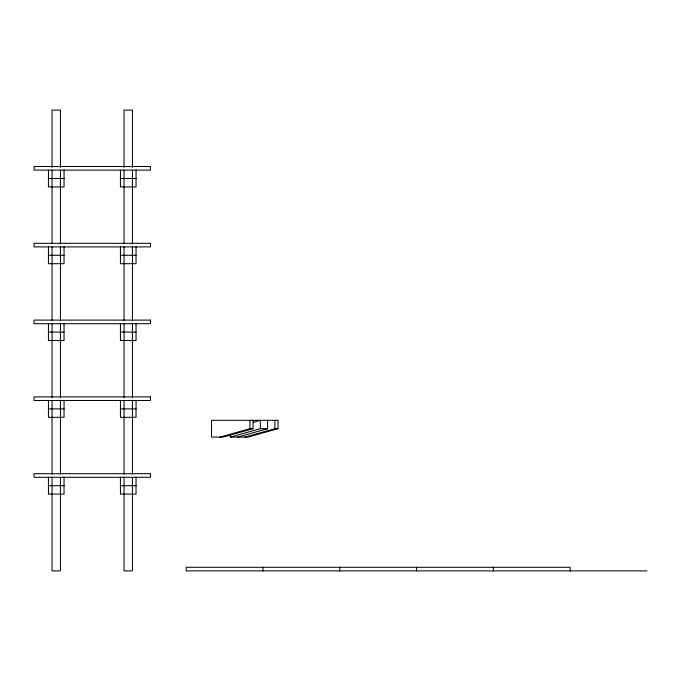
<?xml version="1.0" encoding="UTF-8"?>
<svg xmlns="http://www.w3.org/2000/svg" width="681" height="681" viewBox="0 0 681 681"><rect width="100%" height="100%" fill="white"/><g stroke="black" fill="none" stroke-linecap="round" stroke-linejoin="round"><path stroke-width="1.02" d="M253.332 422.254L260.329 420.296L260.329 428.698L230.331 437.1L230.331 434.997M219.937 437.1L249.936 428.698L253.051 428.698L253.051 420.296M253.051 428.698L223.053 437.1L211.536 437.1L211.536 420.296L277.993 420.296L277.993 428.698L247.995 437.1L230.331 437.1M237.601 437.1L267.599 428.698L267.599 420.296M244.879 437.1L274.877 428.698L277.993 428.698M48.453 178.507L64.048 178.507M120.443 178.507L136.047 178.507M48.453 255.307L64.048 255.307M120.443 255.307L136.047 255.307M48.453 332.098L64.048 332.098M120.443 332.098L136.047 332.098M48.453 408.898L64.048 408.898M120.443 408.898L136.047 408.898M260.329 428.698L267.599 428.698M48.453 485.698L64.048 485.698M120.443 485.698L136.047 485.698M646.95 570.891L186.168 570.891L186.168 567.29L570.15 567.29L570.15 570.891M493.359 567.29L493.359 570.891M416.559 567.29L416.559 570.891M339.759 567.29L339.759 570.891M274.877 420.296L274.877 428.698M262.968 567.29L262.968 570.891M249.936 420.296L249.936 428.698M136.047 170.105L136.047 186.909L120.443 186.909L120.443 170.105M136.047 246.905L136.047 263.7L120.443 263.7L120.443 246.905M136.047 323.705L136.047 340.5L120.443 340.5L120.443 323.705M136.047 400.496L136.047 417.3L120.443 417.3L120.443 400.496M136.047 477.296L136.047 494.091L120.443 494.091L120.443 477.296M132.446 167.441L132.446 110.109L124.044 110.109L124.044 167.441M132.446 170.105L132.446 243.883M132.446 246.905L132.446 320.325M132.446 323.705L132.446 397.832M132.446 400.496L132.446 474.274M132.446 477.296L132.446 494.091M132.446 494.449L132.446 570.891L124.044 570.891L124.044 494.449M124.044 170.105L124.044 243.883M124.044 246.905L124.044 320.325M124.044 323.705L124.044 397.832M124.044 400.496L124.044 474.274M124.044 477.296L124.044 494.091M64.048 170.105L64.048 186.909L48.453 186.909L48.453 170.105M64.048 246.905L64.048 263.7L48.453 263.7L48.453 246.905M64.048 323.705L64.048 340.5L48.453 340.5L48.453 323.705M64.048 400.496L64.048 417.3L48.453 417.3L48.453 400.496M64.048 477.296L64.048 494.091L48.453 494.091L48.453 477.296M60.447 167.441L60.447 110.109L52.045 110.109L52.045 167.441M60.447 170.105L60.447 243.883M60.447 246.905L60.447 320.325M60.447 323.705L60.447 397.832M60.447 400.496L60.447 474.274M60.447 477.296L60.447 494.091M60.447 494.449L60.447 570.891L52.045 570.891L52.045 494.449M52.045 170.105L52.045 243.883M52.045 246.905L52.045 320.325M52.045 323.705L52.045 397.832M52.045 400.496L52.045 474.274M52.045 477.296L52.045 494.091M150.441 166.504L34.05 166.504L34.05 170.105L150.441 170.105L150.441 166.504M150.441 243.304L34.05 243.304L34.05 246.905L150.441 246.905L150.441 243.304M150.441 320.104L34.05 320.104L34.05 323.705L150.441 323.705L150.441 320.104M150.441 396.895L34.05 396.895L34.05 400.496L150.441 400.496L150.441 396.895M150.441 473.695L34.05 473.695L34.05 477.296L150.441 477.296L150.441 473.695"/></g></svg>
